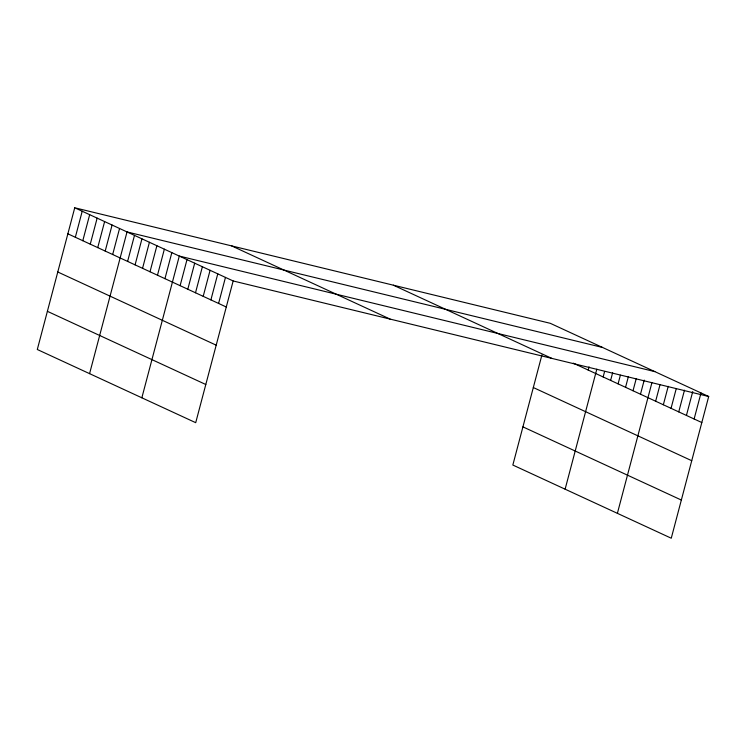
<?xml version="1.0" encoding="UTF-8"?>
<svg xmlns="http://www.w3.org/2000/svg" width="746" height="746" viewBox="0 0 746 746"><rect width="100%" height="100%" fill="white"/><g stroke="black" fill="none" stroke-linecap="round" stroke-linejoin="round"><path stroke-width="1.12" d="M74.74 207.78L37.3 349.501L195.713 422.684L233.162 280.962L74.74 207.78L550.287 323.316L708.7 396.499L671.26 538.22L512.838 465.038L541.922 354.975M75.337 237.265L82.209 211.23M82.797 240.716L89.679 214.68M90.266 244.166L97.148 218.13M97.735 247.616L104.617 221.581M105.205 251.066L112.087 225.031M112.674 254.517L119.556 228.481M89.576 373.653L127.025 231.931L602.563 347.468M127.613 261.417L134.494 235.382M135.082 264.867L141.954 238.832M142.551 268.318L149.424 242.273M150.011 271.768L156.893 245.723M157.481 275.218L164.362 249.173M164.95 278.668L171.832 252.624M141.852 397.795L179.301 256.074L654.839 371.62M180.112 285.671L186.994 259.636M187.805 289.224L194.687 263.189M195.508 292.777L202.38 266.742M203.201 296.33L210.083 270.294M210.894 299.892L217.776 273.847M218.587 303.445L225.469 277.4M588.212 370.063L589.07 366.808M565.114 489.19L596.828 369.167M603.15 376.954L604.586 371.536M610.62 380.404L612.625 372.814M618.089 383.854L620.383 375.182M625.549 387.305L628.421 376.46M633.018 390.755L636.179 378.828M640.488 394.205L644.218 380.106M617.39 513.341L651.976 382.465M655.65 401.208L659.949 384.936M663.343 404.77L668.22 386.325M671.046 408.323L676.202 388.797M678.739 411.876L684.474 390.177M686.432 415.429L692.736 391.566M694.125 418.982L701.007 392.946M233.162 280.962L708.7 396.499M573.273 363.162L701.818 422.544M393.356 285.196L551.77 358.369M231.67 245.91L390.093 319.083M533.315 387.538L691.738 460.711M522.927 426.871L681.34 500.044M67.867 233.815L226.28 306.998M57.778 271.992L216.2 345.174M47.39 311.324L205.803 384.507"/></g></svg>
